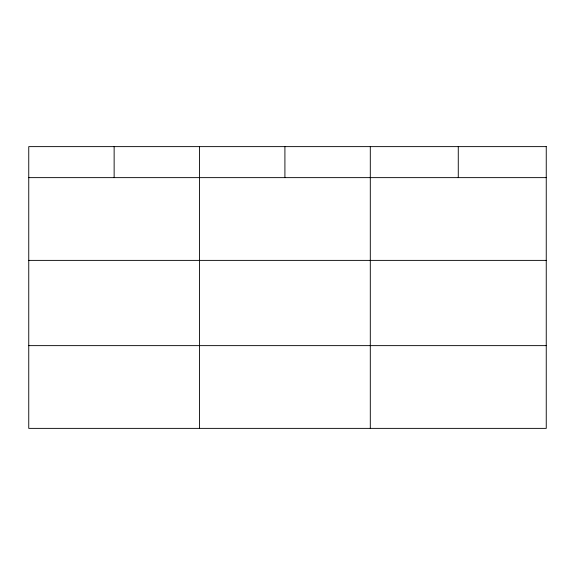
<?xml version="1.0" encoding="UTF-8"?>
<svg xmlns="http://www.w3.org/2000/svg" width="575" height="575" viewBox="0 0 575 575"><rect width="100%" height="100%" fill="white"/><g stroke="black" fill="none" stroke-linecap="round" stroke-linejoin="round"><path stroke-width="0.86" d="M28.75 177.632L546.25 177.632M28.75 260.382L546.25 260.382M28.75 345.632L546.25 345.632M458.275 146.625L458.275 177.632M370.3 146.625L370.3 428.375M284.912 146.625L284.912 177.632M199.525 146.625L199.525 428.375M114.138 146.625L114.138 177.632M546.25 146.625L28.75 146.625L28.75 428.375L546.25 428.375L546.25 146.625"/></g></svg>
